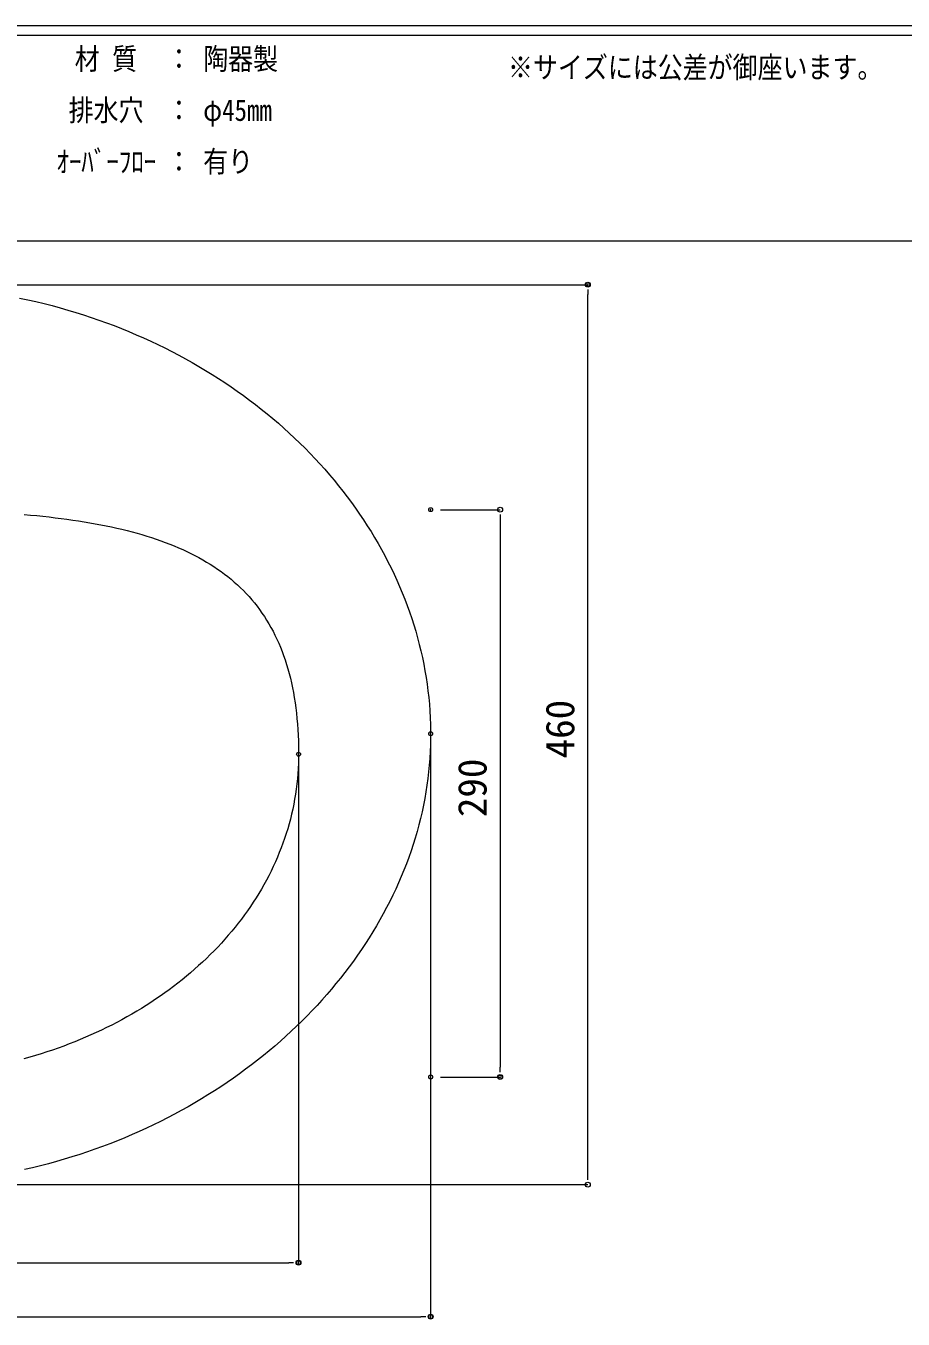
# Model space of a CAD drawing. Units: millimetres, scale not verified. Extents: x -1002 to 1010, y -687 to 676.
# Drawn here: x -493 to -44, y -21 to 640 of the extents above; entities that cross this region are included whole.
import ezdxf
from ezdxf.enums import TextEntityAlignment as Align

# ---------------------------------------------------------------- set-up
doc = ezdxf.new("R2010")
doc.units = ezdxf.units.MM
doc.header["$LTSCALE"] = 5
doc.header["$PDMODE"] = 32
doc.header["$PDSIZE"] = 2
doc.layers.add('0-0', color=7, linetype='Continuous', lineweight=15)
doc.layers.add('F-0', color=7, linetype='Continuous', lineweight=15)
doc.styles.add('ＭＳ ゴシック', font='')
doc.styles.get('ＭＳ ゴシック').set_extended_font_data('MS Gothic')

# ---------------------------------------------------------------- blocks, each defined once
blk = doc.blocks.new('_DOT')
at = {"layer": '0-0'}
blk.add_line((-0.5, 0), (-1, 0), dxfattribs=at)
blk.add_circle((0, 0), 0.25, dxfattribs=at)
blk.add_circle((0, 0), 0.25, dxfattribs=at)

msp = doc.modelspace()

# ---------------------------------------------------------------- linework, layer by layer
at = {"layer": 'F-0'}
for p, q in [((1002.034, 640.036), (-1002.086, 640.036)), ((1002.034, 635.036), (-1002.086, 635.036)), ((1002.034, 530.036), (-1002.086, 530.036)), ((-558.362, 507.745), (-205.573, 507.745)), ((-205.573, 52.745), (-205.573, 502.745)), ((-280.857, 392.739), (-250.39, 392.739)), ((-250.39, 387.739), (-250.39, 107.739)), ((-285.863, 273.217), (-285.863, -19.75)), ((-353.362, 262.745), (-353.362, 7.846)), ((-280.857, 102.739), (-250.39, 102.739)), ((-558.362, 47.745), (-205.573, 47.745)), ((-768.362, 7.846), (-358.362, 7.846)), ((-835.862, -19.75), (-290.863, -19.75))]:
    msp.add_line(p, q, dxfattribs=at)
at = {"layer": 'F-0', "lineweight": 18}
for points in [[(-495.914, 500.936), (-491.715, 500.046), (-487.546, 499.096), (-483.408, 498.086), (-479.3, 497.036), (-475.224, 495.926), (-471.179, 494.776), (-467.166, 493.566), (-463.186, 492.316), (-459.238, 491.006), (-455.323, 489.656), (-451.442, 488.256), (-447.595, 486.816), (-443.783, 485.316), (-440.005, 483.776), (-436.263, 482.196), (-432.556, 480.566), (-428.886, 478.886), (-425.251, 477.176), (-421.654, 475.406), (-418.094, 473.606), (-414.572, 471.756), (-411.088, 469.866), (-407.642, 467.936), (-404.235, 465.966), (-400.868, 463.956), (-397.54, 461.906), (-394.253, 459.816), (-391.006, 457.686), (-387.8, 455.516), (-384.635, 453.316), (-381.512, 451.076), (-378.432, 448.796), (-375.394, 446.476), (-372.399, 444.126), (-369.447, 441.746), (-366.539, 439.326), (-363.676, 436.876)], [(-363.676, 436.876), (-360.857, 434.386), (-358.083, 431.866), (-355.355, 429.316), (-352.672, 426.736), (-350.036, 424.126), (-347.447, 421.476), (-344.904, 418.806), (-342.409, 416.096), (-339.962, 413.366), (-337.564, 410.606), (-335.214, 407.816), (-332.913, 404.996), (-330.662, 402.156), (-328.46, 399.286), (-326.31, 396.386), (-324.209, 393.466), (-322.161, 390.526), (-320.163, 387.556), (-318.218, 384.556), (-316.325, 381.546), (-314.485, 378.506), (-312.698, 375.446), (-310.965, 372.356), (-309.286, 369.256), (-307.661, 366.136), (-306.091, 362.986), (-304.576, 359.826), (-303.117, 356.646), (-301.715, 353.446), (-300.368, 350.226), (-299.079, 346.986), (-297.847, 343.736), (-296.672, 340.466), (-295.556, 337.186), (-294.498, 333.886), (-293.5, 330.566), (-292.56, 327.246), (-291.681, 323.906), (-290.861, 320.546)], [(-493.52, 390.276), (-490.297, 389.986), (-487.109, 389.686), (-483.957, 389.356), (-480.84, 389.016), (-477.759, 388.656), (-474.714, 388.276), (-471.705, 387.876)], [(-471.705, 387.876), (-468.731, 387.456), (-465.794, 387.016), (-462.893, 386.556), (-460.027, 386.076), (-457.198, 385.566), (-454.406, 385.046), (-451.649, 384.496), (-448.929, 383.916), (-446.246, 383.326), (-443.599, 382.706), (-440.988, 382.066), (-438.415, 381.396), (-435.878, 380.706), (-433.378, 379.986), (-430.915, 379.246), (-428.489, 378.476), (-426.1, 377.686), (-423.748, 376.866), (-421.433, 376.016), (-419.156, 375.146), (-416.916, 374.236), (-414.714, 373.306), (-412.549, 372.356), (-410.421, 371.366), (-408.332, 370.346), (-406.279, 369.306), (-404.265, 368.226), (-402.289, 367.126), (-400.35, 365.986), (-398.45, 364.816), (-396.588, 363.626), (-394.764, 362.396), (-392.978, 361.136), (-391.23, 359.836), (-389.521, 358.516), (-387.85, 357.156), (-386.218, 355.766), (-384.624, 354.336), (-383.07, 352.876)], [(-383.07, 352.876), (-381.553, 351.376), (-380.076, 349.846), (-378.638, 348.286), (-377.238, 346.686), (-375.878, 345.046), (-374.556, 343.376), (-373.274, 341.666), (-372.031, 339.916), (-370.828, 338.136), (-369.664, 336.316), (-368.539, 334.456), (-367.454, 332.556), (-366.408, 330.616), (-365.403, 328.646), (-364.437, 326.626), (-363.511, 324.576), (-362.624, 322.476), (-361.778, 320.336), (-360.972, 318.166), (-360.206, 315.946), (-359.48, 313.686), (-358.794, 311.376), (-358.149, 309.036), (-357.544, 306.646), (-356.98, 304.216), (-356.456, 301.736), (-355.973, 299.216), (-355.531, 296.656), (-355.13, 294.046), (-354.769, 291.396), (-354.449, 288.696), (-354.17, 285.956), (-353.933, 283.166), (-353.736, 280.326), (-353.581, 277.446), (-353.467, 274.516), (-353.394, 271.536), (-353.363, 268.506), (-353.377, 265.736)], [(-290.861, 320.546), (-290.102, 317.176), (-289.404, 313.806), (-288.768, 310.416), (-288.193, 307.016), (-287.681, 303.596), (-287.231, 300.176), (-286.844, 296.746), (-286.521, 293.316), (-286.261, 289.866), (-286.066, 286.406), (-285.936, 282.946), (-285.87, 279.476), (-285.871, 276.006), (-285.939, 272.536), (-286.075, 269.076), (-286.278, 265.626), (-286.547, 262.176), (-286.883, 258.736), (-287.285, 255.306), (-287.752, 251.886), (-288.284, 248.476), (-288.88, 245.076), (-289.54, 241.686), (-290.263, 238.306), (-291.049, 234.936), (-291.897, 231.576), (-292.807, 228.236), (-293.778, 224.906), (-294.811, 221.596), (-295.903, 218.296), (-297.056, 215.016), (-298.268, 211.746), (-299.539, 208.496), (-300.868, 205.256), (-302.255, 202.036), (-303.7, 198.836), (-305.201, 195.656), (-306.76, 192.49), (-308.374, 189.346)], [(-353.377, 265.736), (-353.443, 263.076), (-353.561, 260.426), (-353.731, 257.796), (-353.952, 255.166), (-354.225, 252.556), (-354.548, 249.956), (-354.922, 247.366), (-355.345, 244.786), (-355.818, 242.226), (-356.34, 239.686), (-356.91, 237.156), (-357.529, 234.636), (-358.196, 232.136), (-358.91, 229.646), (-359.671, 227.166), (-360.479, 224.716), (-361.333, 222.276), (-362.233, 219.846), (-363.179, 217.436), (-364.169, 215.046), (-365.204, 212.676), (-366.283, 210.316), (-367.406, 207.976), (-368.572, 205.656), (-369.782, 203.356), (-371.034, 201.066), (-372.328, 198.796), (-373.664, 196.556), (-375.041, 194.326), (-376.46, 192.117), (-377.919, 189.928), (-379.418, 187.76), (-380.956, 185.612), (-382.535, 183.484), (-384.152, 181.378), (-385.807, 179.292), (-387.501, 177.229), (-389.233, 175.187), (-391.002, 173.167)], [(-308.374, 189.346), (-310.043, 186.222), (-311.768, 183.118), (-313.547, 180.035), (-315.38, 176.974), (-317.267, 173.934), (-319.207, 170.918), (-321.199, 167.924), (-323.244, 164.954), (-325.34, 162.009), (-327.487, 159.088), (-329.685, 156.192), (-331.933, 153.322), (-334.23, 150.479), (-336.577, 147.662), (-338.972, 144.873), (-341.416, 142.112), (-343.907, 139.379), (-346.446, 136.675), (-349.031, 134.001), (-351.663, 131.357), (-354.34, 128.743), (-357.063, 126.161), (-359.83, 123.61), (-362.641, 121.092), (-365.497, 118.606), (-368.396, 116.154), (-371.337, 113.735), (-374.321, 111.351), (-377.347, 109.001), (-380.414, 106.687), (-383.522, 104.409), (-386.67, 102.168), (-389.858, 99.964), (-393.086, 97.797), (-396.353, 95.668), (-399.658, 93.578), (-403.001, 91.527), (-406.381, 89.516), (-409.798, 87.545)], [(-391.002, 173.167), (-392.808, 171.17), (-394.65, 169.195), (-396.528, 167.243), (-398.443, 165.315), (-400.392, 163.409), (-402.377, 161.528), (-404.395, 159.671), (-406.449, 157.838), (-408.535, 156.03), (-410.655, 154.246), (-412.808, 152.488), (-414.993, 150.756), (-417.211, 149.049), (-419.46, 147.368), (-421.74, 145.713), (-424.052, 144.085), (-426.393, 142.484), (-428.765, 140.91), (-431.167, 139.364), (-433.597, 137.845), (-436.057, 136.354), (-438.545, 134.892), (-441.061, 133.458), (-443.604, 132.053), (-446.175, 130.677), (-448.773, 129.331), (-451.397, 128.014), (-454.047, 126.727), (-456.722, 125.47), (-459.423, 124.244), (-462.149, 123.049), (-464.899, 121.885), (-467.673, 120.752), (-470.47, 119.651), (-473.291, 118.582), (-476.135, 117.545), (-479.001, 116.541), (-481.889, 115.569), (-484.798, 114.631)], [(-484.798, 114.631), (-487.729, 113.726), (-490.68, 112.854), (-493.652, 112.016)], [(-409.798, 87.545), (-413.252, 85.614), (-416.742, 83.726), (-420.268, 81.878), (-423.828, 80.074), (-427.423, 78.312), (-431.052, 76.594), (-434.715, 74.919), (-438.41, 73.289), (-442.139, 71.705), (-445.899, 70.166), (-449.691, 68.672), (-453.514, 67.226), (-457.368, 65.827), (-461.252, 64.475), (-465.165, 63.172), (-469.108, 61.918), (-473.08, 60.712), (-477.079, 59.557), (-481.107, 58.452), (-485.161, 57.398), (-489.243, 56.396), (-493.35, 55.445)]]:
    msp.add_lwpolyline(points, dxfattribs=at)
at = {"layer": 'F-0'}
for p in [(-205.573, 507.745), (-285.857, 392.739), (-285.863, 278.217), (-353.362, 267.745), (-285.857, 102.739), (-250.39, 102.739), (-353.362, 7.846), (-285.863, -19.75)]:
    msp.add_point(p, dxfattribs=at)

# ---------------------------------------------------------------- block references
at = {"layer": 'F-0', "xscale": 5, "yscale": 5}
for p, rotation in [((-205.573, 507.745), 90), ((-250.39, 392.739), 90), ((-250.39, 102.739), 270), ((-205.573, 47.745), 270)]:
    msp.add_blockref('_DOT', p, dxfattribs=dict(at, rotation=rotation))
for p in [(-353.362, 7.846), (-285.863, -19.75)]:
    msp.add_blockref('_DOT', p, dxfattribs=at)

# ---------------------------------------------------------------- texts
at = {"layer": 'F-0', "style": 'ＭＳ ゴシック', "width": 0.85}
for s, p in [('材 質', (-467.711, 614.411)), ('：', (-420.836, 614.411)), ('陶器製', (-402.086, 614.411)), ('※サイズには公差が御座います。', (-246.359, 610.036)), ('排水穴', (-470.836, 588.161)), ('：', (-420.836, 588.161)), ('φ45mm', (-402.086, 588.161)), ('ｵｰﾊﾞｰﾌﾛｰ', (-477.086, 561.911)), ('：', (-420.836, 561.911)), ('有り', (-402.086, 561.911))]:
    msp.add_text(s, height=11, dxfattribs=at).set_placement(p, align=Align.BOTTOM_LEFT)
at = {"layer": 'F-0', "style": 'ＭＳ ゴシック'}
for s, p in [('460', (-208.073, 265.626)), ('290', (-252.89, 235.588))]:
    msp.add_text(s, height=14.66, rotation=90, dxfattribs=at).set_placement(p, align=Align.BOTTOM_LEFT)

doc.saveas('drawing.dxf')
